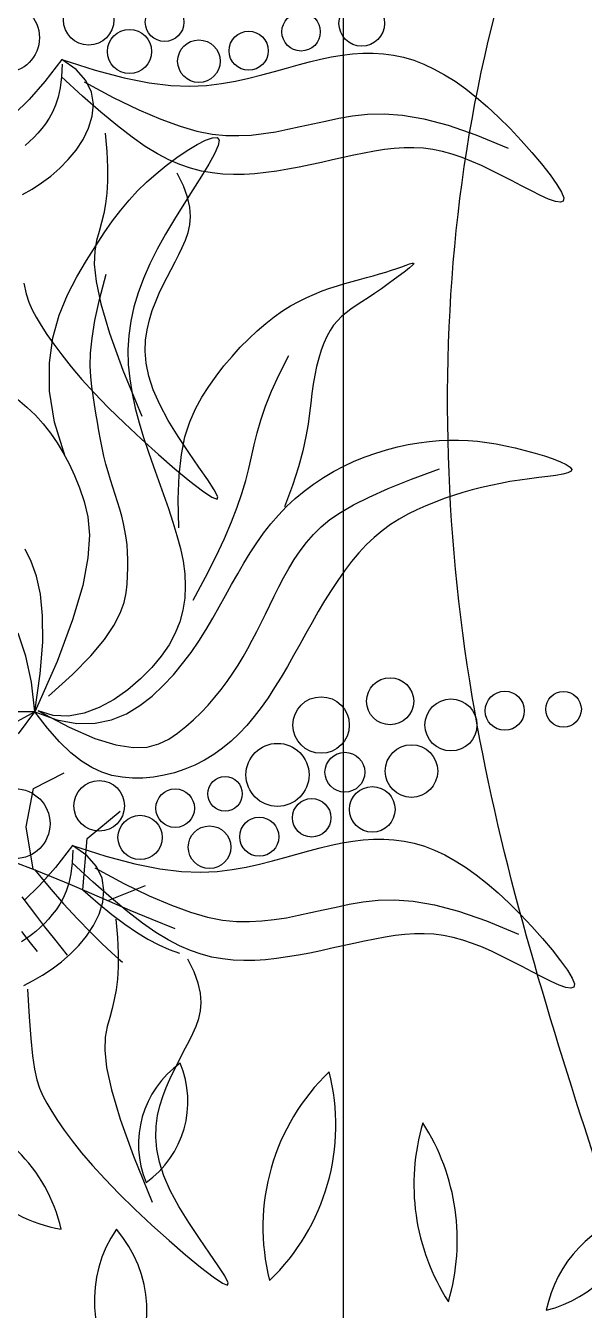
# Model space of a CAD drawing. Header units: millimetres. Extents: x -1030105 to 906887, y -616134 to 1220667.
# Drawn here: x -83348 to -82191, y 549080 to 551739 of the extents above; entities that cross this region are included whole.
import ezdxf
from ezdxf.enums import TextEntityAlignment as Align

# ---------------------------------------------------------------- set-up
doc = ezdxf.new("R2010")
doc.units = ezdxf.units.MM
doc.header["$MEASUREMENT"] = 0
doc.linetypes.add('CENTER', pattern=[2, 1.25, -0.25, 0.25, -0.25])
doc.linetypes.add('DASH', pattern=[0.35, 0.25, -0.1])
doc.layers.add('A-Furniture', color=143, linetype='Continuous')
doc.layers.add('A-Tree', color=98, linetype='Continuous')
doc.styles.add('Arial_Bold', font='arialbd.ttf')

# ---------------------------------------------------------------- blocks, each defined once
blk = doc.blocks.new('FUR')
at = {"layer": 'A-Furniture'}
blk.add_spline([(-33916, 30608), (-33944.5, 30609.5), (-37418.5, 29102), (-37726.5, 27054), (-37216.5, 25233), (-37626.5, 21209), (-38739.5, 18856.5), (-41860, 14803.1), (-43043.2, 12422.3), (-43017.5, 9941.5), (-40833.5, 8087), (-38107, 9497.5), (-38274.5, 11476.5), (-38397.8, 13212.3), (-37305, 13750.5), (-34500, 13496.5), (-32540.5, 14865.5), (-32374, 19056), (-32479, 20125.5), (-32318, 21223.5), (-30829.5, 21995.5), (-30222, 22657.5), (-30469, 23962.5), (-31626.5, 24580.5), (-32324.5, 25527.5), (-32040.5, 28029), (-32099.5, 29098.5), (-33295, 30496), (-33916, 30608)], degree=3, dxfattribs=at)
at = {"layer": 'A-Furniture', "color": 8, "linetype": 'DASH', "ltscale": 50}
blk.add_spline([(-36646, 29577.5), (-37284.5, 28277.5), (-36676, 26342), (-36463, 23656.5), (-37614.5, 20053), (-40425.5, 16182), (-42274, 13633.5), (-42830.5, 10964), (-42047, 9112), (-39697.5, 8972), (-38258, 10282.5), (-39334, 12606), (-37866.5, 13929), (-35698, 13970.5), (-34500.5, 13942.5), (-32416, 18555.5), (-32464, 21915.5), (-30663, 22279), (-30458.5, 23387), (-31963.5, 24634), (-33009, 26390), (-32199.5, 28680), (-33338.5, 30308), (-34838.5, 30477), (-36023, 30096.5), (-36646, 29577.5)], degree=3, dxfattribs=at)
blk = doc.blocks.new('CAY8')
at = {"color": 0, "linetype": 'ByBlock'}
for p, q in [((267.13, 103), (252.13, 107.61)), ((284.56, 99.18), (267.13, 103)), ((304.78, 96.18), (284.56, 99.18)), ((303.5, 83.23), (304.78, 96.18)), ((304.78, 96.18), (309.8, 70.74)), ((240.29, 87.62), (236.27, 89.04)), ((244.4, 86.4), (240.29, 87.62)), ((248.62, 85.35), (244.4, 86.4)), ((285.92, 87.08), (279.13, 85.06)), ((293.47, 90.05), (285.92, 87.08)), ((288.61, 69.73), (293.47, 90.05)), ((301.86, 94.11), (293.47, 90.05)), ((252.97, 84.46), (248.62, 85.35)), ((257.49, 83.75), (252.97, 84.46)), ((262.27, 83.32), (257.49, 83.75)), ((267.4, 83.31), (262.27, 83.32)), ((272.99, 83.84), (267.4, 83.31)), ((279.13, 85.06), (272.99, 83.84)), ((299.89, 73.02), (303.5, 83.23)), ((203.44, 73.16), (210.4, 69.04)), ((210.4, 69.04), (217.78, 65.14)), ((284.74, 51.98), (288.61, 69.73)), ((294.37, 65.29), (299.89, 73.02)), ((298.38, 73.77), (298.74, 49.32)), ((309.8, 70.74), (315.22, 49.29)), ((217.78, 65.14), (225.58, 61.62)), ((225.58, 61.62), (233.78, 58.59)), ((233.78, 58.59), (242.38, 56.19)), ((279.08, 56.2), (287.3, 59.77)), ((287.3, 59.77), (294.37, 65.29)), ((242.38, 56.19), (251.39, 54.57)), ((251.39, 54.57), (260.74, 53.86)), ((260.74, 53.86), (270.1, 54.32)), ((270.1, 54.32), (279.08, 56.2)), ((281.8, 36.49), (284.74, 51.98)), ((298.74, 49.32), (299.82, 28.47)), ((315.22, 49.29), (320.99, 31.33)), ((146.68, 40.69), (140.72, 35.43)), ((272.75, 41.76), (261.45, 34.15)), ((136.18, 30.56), (132.5, 25.69)), ((140.72, 35.43), (136.18, 30.56)), ((261.45, 34.15), (251.45, 27.99)), ((279.74, 22.95), (281.8, 36.49)), ((299.82, 28.47), (301.57, 10.79)), ((320.99, 31.33), (327.04, 16.35)), ((129.13, 20.42), (125.61, 14.4)), ((132.5, 25.69), (129.13, 20.42)), ((234.51, 19.25), (227.15, 16.27)), ((242.54, 23.09), (234.51, 19.25)), ((251.45, 27.99), (242.54, 23.09)), ((278.5, 11.07), (279.74, 22.95)), ((125.61, 14.4), (121.86, 7.48)), ((207.08, 10.55), (200.31, 8.92)), ((213.64, 12.12), (207.08, 10.55)), ((220.27, 13.96), (213.64, 12.12)), ((227.15, 16.27), (220.27, 13.96)), ((278.03, 0.54), (278.5, 11.07)), ((301.57, 10.79), (303.95, -4.16)), ((327.04, 16.35), (333.33, 3.85)), ((69.49, 3.15), (67.73, -5.61)), ((104.28, -4.35), (121.82, 2.43)), ((121.86, 7.48), (117.93, -0.44)), ((121.82, 2.43), (138.72, 6.42)), ((138.72, 6.42), (154.8, 8.28)), ((154.8, 8.28), (169.91, 8.68)), ((169.91, 8.68), (183.86, 8.26)), ((184.13, 1.95), (173.64, -5.36)), ((183.86, 8.26), (196.54, 7.58)), ((192.84, 6.38), (184.13, 1.95)), ((200.31, 8.92), (192.84, 6.38)), ((196.54, 7.58), (208.09, 6.7)), ((208.09, 6.7), (218.72, 5.56)), ((218.72, 5.56), (228.6, 4.13)), ((228.6, 4.13), (237.95, 2.34)), ((237.95, 2.34), (246.96, 0.16)), ((246.96, 0.16), (255.82, -2.47)), ((278.26, -8.96), (278.03, 0.54)), ((333.33, 3.85), (339.81, -6.68)), ((67.73, -5.61), (65.48, -14.05)), ((86.27, -14.58), (104.28, -4.35)), ((113.85, -9.46), (109.63, -19.68)), ((117.93, -0.44), (113.85, -9.46)), ((173.64, -5.36), (160.83, -16.53)), ((163.37, -14.07), (181.99, -9.34)), ((255.82, -2.47), (264.74, -5.61)), ((264.74, -5.61), (273.81, -9.25)), ((273.81, -9.25), (282.7, -13.26)), ((279.16, -17.73), (278.26, -8.96)), ((303.95, -4.16), (306.91, -16.82)), ((339.81, -6.68), (346.41, -15.75)), ((65.48, -14.05), (62.71, -22.2)), ((67.96, -28.92), (86.27, -14.58)), ((135.52, -23.14), (148.03, -18.67)), ((160.83, -16.53), (145.14, -32.56)), ((148.03, -18.67), (163.37, -14.07)), ((280.65, -26.03), (279.16, -17.73)), ((282.7, -13.26), (291.01, -17.45)), ((291.01, -17.45), (298.31, -21.62)), ((306.91, -16.82), (310.43, -27.63)), ((346.41, -15.75), (353.1, -23.87)), ((62.71, -22.2), (59.4, -30.13)), ((109.63, -19.68), (105.33, -31.2)), ((117.09, -31.8), (125.36, -27.52)), ((125.36, -27.52), (135.52, -23.14)), ((260.99, -34.39), (266.81, -27.66)), ((266.81, -27.66), (272.75, -19.06)), ((282.71, -33.95), (280.65, -26.03)), ((298.31, -21.62), (304.18, -25.59)), ((304.18, -25.59), (308.21, -29.17)), ((310.43, -27.63), (314.45, -37.03)), ((353.1, -23.87), (359.81, -31.45)), ((49.53, -48.02), (67.96, -28.92)), ((55.55, -37.89), (51.14, -45.55)), ((59.4, -30.13), (55.55, -37.89)), ((105.33, -31.2), (100.96, -44.12)), ((104.36, -40.17), (110.25, -36.02)), ((110.25, -36.02), (117.09, -31.8)), ((145.14, -32.56), (126.03, -54.41)), ((181.52, -36.69), (170.77, -39.02)), ((192.7, -35), (181.52, -36.69)), ((204.32, -33.92), (192.7, -35)), ((216.4, -33.39), (204.32, -33.92)), ((228.97, -33.35), (216.4, -33.39)), ((241.96, -33.75), (228.97, -33.35)), ((255, -34.42), (241.96, -33.75)), ((267.64, -35.19), (255, -34.42)), ((255.25, -39.49), (260.99, -34.39)), ((279.42, -35.89), (267.64, -35.19)), ((289.91, -36.33), (279.42, -35.89)), ((285.29, -41.54), (282.71, -33.95)), ((298.64, -36.35), (289.91, -36.33)), ((305.18, -35.78), (298.64, -36.35)), ((309.06, -34.42), (305.18, -35.78)), ((308.21, -29.17), (309.98, -32.18)), ((309.98, -32.18), (309.06, -34.42)), ((314.45, -37.03), (318.93, -45.47)), ((359.81, -31.45), (366.49, -38.65)), ((51.14, -45.55), (46.15, -53.18)), ((93.68, -48.38), (98.97, -44.29)), ((100.96, -44.12), (96.56, -58.55)), ((98.97, -44.29), (104.36, -40.17)), ((150.47, -45.84), (140.88, -50.43)), ((160.42, -42.06), (150.47, -45.84)), ((170.77, -39.02), (160.42, -42.06)), ((232.42, -48.4), (238.17, -47.42)), ((238.17, -47.42), (243.88, -45.77)), ((243.88, -45.77), (249.56, -43.21)), ((249.56, -43.21), (255.25, -39.49)), ((288.36, -48.84), (285.29, -41.54)), ((318.93, -45.47), (323.84, -53.33)), ((366.49, -38.65), (373.1, -45.53)), ((373.1, -45.53), (379.56, -52.14)), ((-30.39, -63.63), (-24.62, -55.18)), ((46.15, -53.18), (40.56, -60.83)), ((78.18, -60.6), (83.26, -56.53)), ((83.26, -56.53), (88.43, -52.46)), ((88.43, -52.46), (93.68, -48.38)), ((126.03, -54.41), (102.97, -83.09)), ((131.64, -55.84), (122.72, -61.99)), ((140.88, -50.43), (131.64, -55.84)), ((153.49, -58.39), (160.77, -55.59)), ((160.77, -55.59), (167.97, -53.57)), ((167.97, -53.57), (175.04, -52.14)), ((175.04, -52.14), (181.98, -51.13)), ((181.98, -51.13), (188.76, -50.44)), ((188.76, -50.44), (195.41, -50)), ((195.41, -50), (201.91, -49.74)), ((201.91, -49.74), (208.27, -49.58)), ((208.27, -49.58), (214.5, -49.44)), ((214.5, -49.44), (220.6, -49.25)), ((220.6, -49.25), (226.57, -48.94)), ((226.57, -48.94), (232.42, -48.4)), ((291.89, -55.91), (288.36, -48.84)), ((295.82, -62.78), (291.89, -55.91)), ((323.84, -53.33), (329.12, -60.79)), ((379.56, -52.14), (385.84, -58.56)), ((-38.03, -72.32), (-30.39, -63.63)), ((40.56, -60.83), (34.36, -68.57)), ((68.37, -68.79), (73.21, -64.68)), ((73.21, -64.68), (78.18, -60.6)), ((96.56, -58.55), (92.19, -74.42)), ((122.72, -61.99), (114.11, -68.78)), ((138.78, -67.06), (146.15, -62.15)), ((146.15, -62.15), (153.49, -58.39)), ((300.13, -69.52), (295.82, -62.78)), ((329.12, -60.79), (334.74, -67.97)), ((385.84, -58.56), (391.88, -64.83)), ((391.88, -64.83), (397.62, -71.03)), ((-48.17, -81.26), (-38.03, -72.32)), ((34.36, -68.57), (27.37, -76.41)), ((59.19, -77.1), (63.69, -72.93)), ((63.69, -72.93), (68.37, -68.79)), ((92.19, -74.42), (87.99, -91.07)), ((114.11, -68.78), (105.77, -76.1)), ((124.1, -81.07), (131.42, -73.3)), ((131.42, -73.3), (138.78, -67.06)), ((304.78, -76.15), (300.13, -69.52)), ((334.74, -67.97), (340.62, -74.99)), ((340.62, -74.99), (346.73, -81.96)), ((397.62, -71.03), (403.02, -77.22)), ((-93.57, -94.01), (-81.47, -80.86)), ((-61.44, -90.46), (-48.17, -81.26)), ((18.72, -84.22), (7.36, -91.8)), ((27.37, -76.41), (18.72, -84.22)), ((50.73, -85.57), (54.88, -81.33)), ((54.88, -81.33), (59.19, -77.1)), ((97.69, -83.85), (89.82, -91.92)), ((105.77, -76.1), (97.69, -83.85)), ((116.85, -90.56), (124.1, -81.07)), ((309.73, -82.73), (304.78, -76.15)), ((314.91, -89.25), (309.73, -82.73)), ((346.73, -81.96), (353.02, -89.03)), ((403.02, -77.22), (408.02, -83.45)), ((408.02, -83.45), (412.61, -89.77)), ((-108.37, -106.96), (-93.57, -94.01)), ((-78.45, -99.92), (-61.44, -90.46)), ((7.36, -91.8), (-7.73, -98.96)), ((38.89, -98.09), (42.77, -93.98)), ((42.77, -93.98), (46.71, -89.79)), ((46.71, -89.79), (50.73, -85.57)), ((89.82, -91.92), (82.16, -100.2)), ((87.99, -91.07), (84.14, -107.68)), ((109.72, -101.77), (116.85, -90.56)), ((320.27, -95.71), (314.91, -89.25)), ((353.02, -89.03), (359.43, -96.3)), ((412.61, -89.77), (416.75, -96.22)), ((-126.22, -119.67), (-140.15, -94.99)), ((-99.84, -109.65), (-78.45, -99.92)), ((-7.73, -98.96), (-27.6, -105.52)), ((31.12, -105.95), (35.01, -102.09)), ((35.01, -102.09), (38.89, -98.09)), ((82.16, -100.2), (74.67, -108.58)), ((102.85, -114.03), (109.72, -101.77)), ((325.74, -102.1), (320.27, -95.71)), ((331.26, -108.41), (325.74, -102.1)), ((359.43, -96.3), (365.91, -103.9)), ((365.91, -103.9), (372.41, -112.01)), ((416.75, -96.22), (420.44, -102.83)), ((420.44, -102.83), (423.65, -109.64)), ((-126.22, -119.67), (-148.76, -105.42)), ((-126.22, -119.67), (-108.37, -106.96)), ((-126.22, -119.67), (-99.84, -109.65)), ((-53.28, -111.28), (-85.8, -116.06)), ((-27.6, -105.52), (-53.28, -111.28)), ((18.91, -116.48), (23.1, -113.16)), ((23.1, -113.16), (27.16, -109.65)), ((27.16, -109.65), (31.12, -105.95)), ((74.67, -108.58), (67.33, -116.97)), ((84.14, -107.68), (80.81, -123.44)), ((336.77, -114.64), (331.26, -108.41)), ((372.41, -112.01), (378.8, -121.08)), ((423.65, -109.64), (426.37, -116.69)), ((-146.44, -117.11), (-126.22, -119.67)), ((-132.32, -133.85), (-126.22, -119.67)), ((-85.8, -116.06), (-126.22, -119.67)), ((-126.22, -119.67), (-123.57, -136.79)), ((-124.5, -121.56), (-124.05, -147.43)), ((-122.14, -132.91), (-124.5, -121.56)), ((-111.34, -123.13), (-88.74, -130.72)), ((5.23, -125.55), (10, -122.66)), ((10, -122.66), (14.55, -119.64)), ((14.55, -119.64), (18.91, -116.48)), ((67.33, -116.97), (60.1, -125.26)), ((78.27, -128.28), (92.41, -122.42)), ((92.41, -122.42), (105.04, -118.49)), ((96.41, -126.47), (102.85, -114.03)), ((105.04, -118.49), (116.44, -116.17)), ((116.44, -116.17), (126.9, -115.15)), ((126.9, -115.15), (136.73, -115.13)), ((136.73, -115.13), (146.22, -115.79)), ((146.22, -115.79), (155.59, -116.87)), ((155.59, -116.87), (164.85, -118.31)), ((164.85, -118.31), (173.94, -120.08)), ((173.94, -120.08), (182.79, -122.16)), ((182.79, -122.16), (191.34, -124.52)), ((342.2, -120.79), (336.77, -114.64)), ((347.49, -126.84), (342.2, -120.79)), ((378.8, -121.08), (384.94, -131.61)), ((426.37, -116.69), (428.58, -124.01)), ((-88.74, -130.72), (-70, -135.82)), ((-10.75, -133.66), (-5.11, -131.03)), ((-5.11, -131.03), (0.2, -128.33)), ((0.2, -128.33), (5.23, -125.55)), ((60.1, -125.26), (52.93, -133.34)), ((62.31, -136.37), (78.27, -128.28)), ((80.81, -123.44), (78.19, -137.52)), ((90.55, -138.24), (96.41, -126.47)), ((191.34, -124.52), (199.52, -127.15)), ((199.52, -127.15), (207.28, -130.03)), ((207.28, -130.03), (214.56, -133.13)), ((352.59, -132.8), (347.49, -126.84)), ((357.46, -138.71), (352.59, -132.8)), ((384.94, -131.61), (390.71, -144.11)), ((428.58, -124.01), (430.25, -131.64)), ((430.25, -131.64), (431.38, -139.62)), ((-136.82, -146.42), (-132.32, -133.85)), ((-123.57, -136.79), (-118.77, -151.05)), ((-117.03, -143.08), (-122.14, -132.91)), ((-70, -135.82), (-54.64, -138.78)), ((-54.64, -138.78), (-42.14, -139.95)), ((-42.14, -139.95), (-32.01, -139.67)), ((-32.01, -139.67), (-23.73, -138.3)), ((-23.73, -138.3), (-16.82, -136.18)), ((-16.82, -136.18), (-10.75, -133.66)), ((45.78, -141.13), (38.6, -148.52)), ((44.24, -147), (62.31, -136.37)), ((52.93, -133.34), (45.78, -141.13)), ((78.19, -137.52), (76.44, -149.11)), ((85.45, -148.49), (90.55, -138.24)), ((214.56, -133.13), (221.3, -136.42)), ((221.3, -136.42), (227.54, -139.9)), ((227.54, -139.9), (233.33, -143.52)), ((362.04, -144.62), (357.46, -138.71)), ((431.38, -139.62), (431.95, -147.97)), ((-203.62, -155.2), (-176.32, -146.33)), ((-176.32, -146.33), (-155.08, -160.58)), ((-139.84, -157.59), (-136.82, -146.42)), ((-124.05, -147.43), (-122.05, -168.01)), ((-118.77, -151.05), (-112.15, -162.75)), ((-109.65, -152.07), (-117.03, -143.08)), ((38.6, -148.52), (31.35, -155.4)), ((76.44, -149.11), (75.74, -157.38)), ((81.26, -156.36), (85.45, -148.49)), ((233.33, -143.52), (238.71, -147.27)), ((238.71, -147.27), (243.75, -151.11)), ((243.75, -151.11), (248.49, -155.04)), ((366.31, -150.58), (362.04, -144.62)), ((370.24, -156.64), (366.31, -150.58)), ((390.71, -144.11), (395.96, -159.09)), ((431.95, -147.97), (431.98, -156.71)), ((-230.53, -161.1), (-228.49, -174.89)), ((-228.49, -174.89), (-203.62, -155.2)), ((-141.51, -167.56), (-139.84, -157.59)), ((-100.48, -159.89), (-109.65, -152.07)), ((-90.03, -166.55), (-100.48, -159.89)), ((31.35, -155.4), (23.99, -161.69)), ((75.74, -157.38), (76.27, -161.52)), ((76.27, -161.52), (78.15, -160.99)), ((78.15, -160.99), (81.26, -156.36)), ((143.05, -161.4), (153.6, -159.47)), ((153.6, -159.47), (165.51, -157.95)), ((165.51, -157.95), (179.13, -156.96)), ((179.13, -156.96), (194.8, -156.6)), ((248.49, -155.04), (252.98, -159.01)), ((252.98, -159.01), (257.27, -163.01)), ((373.77, -162.85), (370.24, -156.64)), ((395.96, -159.09), (400.56, -177.05)), ((431.98, -156.71), (431.45, -165.86)), ((-141.96, -176.54), (-141.51, -167.56)), ((-122.05, -168.01), (-118.71, -184.01)), ((-112.15, -162.75), (-104.03, -172.19)), ((-78.79, -172.04), (-90.03, -166.55)), ((16.48, -167.27), (8.76, -172.07)), ((23.99, -161.69), (16.48, -167.27)), ((107.51, -171.01), (116.09, -168.55)), ((116.09, -168.55), (124.64, -166.06)), ((124.64, -166.06), (133.51, -163.64)), ((133.51, -163.64), (143.05, -161.4)), ((257.27, -163.01), (261.4, -167)), ((261.4, -167), (265.38, -170.97)), ((376.88, -169.26), (373.77, -162.85)), ((379.53, -175.93), (376.88, -169.26)), ((431.45, -165.86), (430.37, -175.42)), ((-250.54, -177.48), (-254.24, -185.69)), ((-228.36, -175.91), (-234.48, -191.7)), ((-228.49, -174.89), (-226.72, -189.2)), ((-141.32, -184.72), (-141.96, -176.54)), ((-104.03, -172.19), (-94.76, -179.68)), ((-94.76, -179.68), (-84.67, -185.51)), ((-67.23, -176.37), (-78.79, -172.04)), ((-55.87, -179.55), (-67.23, -176.37)), ((-45.08, -181.58), (-55.87, -179.55)), ((-7.51, -179.08), (-16.19, -181.21)), ((0.78, -176.02), (-7.51, -179.08)), ((8.76, -172.07), (0.78, -176.02)), ((53.6, -180.36), (66.76, -179.01)), ((66.76, -179.01), (78.47, -177.37)), ((78.47, -177.37), (88.98, -175.46)), ((88.98, -175.46), (98.57, -173.33)), ((98.57, -173.33), (107.51, -171.01)), ((191.42, -180.21), (185, -182.41)), ((197.71, -178.32), (191.42, -180.21)), ((203.84, -176.74), (197.71, -178.32)), ((209.76, -175.52), (203.84, -176.74)), ((215.42, -174.68), (209.76, -175.52)), ((220.77, -174.23), (215.42, -174.68)), ((225.77, -174.21), (220.77, -174.23)), ((230.39, -174.63), (225.77, -174.21)), ((234.72, -175.46), (230.39, -174.63)), ((238.86, -176.67), (234.72, -175.46)), ((242.92, -178.21), (238.86, -176.67)), ((247, -180.06), (242.92, -178.21)), ((251.22, -182.16), (247, -180.06)), ((265.38, -170.97), (269.23, -174.87)), ((269.23, -174.87), (272.95, -178.68)), ((272.95, -178.68), (276.54, -182.36)), ((381.69, -182.87), (379.53, -175.93)), ((400.56, -177.05), (404.39, -198.5)), ((430.37, -175.42), (428.75, -185.44)), ((-272.92, -189.72), (-277.1, -199.34)), ((-254.24, -185.69), (-257.78, -193.83)), ((-236.87, -185), (-251.87, -180.39)), ((-219.44, -188.82), (-236.87, -185)), ((-226.72, -189.2), (-225.14, -204.06)), ((-199.22, -191.82), (-219.44, -188.82)), ((-139.72, -192.33), (-141.32, -184.72)), ((-118.71, -184.01), (-114.23, -196.11)), ((-84.67, -185.51), (-74.08, -189.99)), ((-34.91, -182.5), (-45.08, -181.58)), ((-25.3, -182.37), (-34.91, -182.5)), ((-16.19, -181.21), (-25.3, -182.37)), ((2.6, -182.21), (21.79, -181.99)), ((21.79, -181.99), (38.7, -181.36)), ((38.7, -181.36), (53.6, -180.36)), ((171.94, -187.6), (164.98, -190.49)), ((178.52, -184.88), (171.94, -187.6)), ((185, -182.41), (178.52, -184.88)), ((255.67, -184.5), (251.22, -182.16)), ((260.47, -187.02), (255.67, -184.5)), ((265.67, -189.67), (260.47, -187.02)), ((271.11, -192.38), (265.67, -189.67)), ((276.54, -182.36), (280.02, -185.89)), ((280.02, -185.89), (283.38, -189.23)), ((283.38, -189.23), (286.63, -192.35)), ((383.41, -190.1), (381.69, -182.87)), ((428.75, -185.44), (426.57, -195.91)), ((-275.61, -195.49), (-279.52, -193.41)), ((-271.69, -197.34), (-275.61, -195.49)), ((-267.73, -198.96), (-271.69, -197.34)), ((-263.71, -200.38), (-267.73, -198.96)), ((-257.78, -193.83), (-261.61, -202.9)), ((-234.48, -191.7), (-239.93, -207.02)), ((-224.12, -214.49), (-189.42, -198.92)), ((-210.53, -197.95), (-218.08, -200.92)), ((-215.39, -218.27), (-210.53, -197.95)), ((-202.14, -193.89), (-210.53, -197.95)), ((-200.5, -204.77), (-199.22, -191.82)), ((-199.22, -191.82), (-194.2, -217.26)), ((-189.42, -198.92), (-159.99, -210.5)), ((-137.29, -199.55), (-139.72, -192.33)), ((-114.23, -196.11), (-108.81, -205.01)), ((-74.08, -189.99), (-63.34, -193.42)), ((-63.34, -193.42), (-52.72, -196.06)), ((-52.72, -196.06), (-42.26, -198.04)), ((-42.26, -198.04), (-31.98, -199.47)), ((148.52, -196.55), (138.31, -199.58)), ((157.29, -193.5), (148.52, -196.55)), ((164.98, -190.49), (157.29, -193.5)), ((276.58, -195.04), (271.11, -192.38)), ((281.89, -197.55), (276.58, -195.04)), ((286.83, -199.81), (281.89, -197.55)), ((286.63, -192.35), (289.76, -195.22)), ((289.76, -195.22), (292.66, -197.79)), ((292.66, -197.79), (295.17, -200)), ((384.74, -197.57), (383.41, -190.1)), ((385.74, -205.27), (384.74, -197.57)), ((404.39, -198.5), (407.29, -223.95)), ((426.57, -195.91), (423.84, -206.87)), ((-277.1, -199.34), (-280.29, -207.09)), ((-261.61, -202.9), (-266.18, -213.89)), ((-259.6, -201.6), (-263.71, -200.38)), ((-255.38, -202.65), (-259.6, -201.6)), ((-251.03, -203.54), (-255.38, -202.65)), ((-246.51, -204.25), (-251.03, -203.54)), ((-241.73, -204.68), (-246.51, -204.25)), ((-239.93, -207.02), (-244.69, -221.44)), ((-236.6, -204.69), (-241.73, -204.68)), ((-231.01, -204.16), (-236.6, -204.69)), ((-224.87, -202.94), (-231.01, -204.16)), ((-225.14, -204.06), (-223.62, -219.5)), ((-218.08, -200.92), (-224.87, -202.94)), ((-204.11, -214.98), (-200.5, -204.77)), ((-134.14, -206.56), (-137.29, -199.55)), ((-130.34, -213.35), (-134.14, -206.56)), ((-108.81, -205.01), (-102.66, -211.43)), ((-31.98, -199.47), (-21.86, -200.42)), ((-21.86, -200.42), (-11.91, -201)), ((-11.91, -201), (-2.11, -201.3)), ((-2.11, -201.3), (7.53, -201.41)), ((7.53, -201.41), (17.01, -201.42)), ((17.01, -201.42), (26.35, -201.43)), ((26.35, -201.43), (35.54, -201.5)), ((35.54, -201.5), (44.59, -201.7)), ((44.59, -201.7), (53.52, -202.09)), ((53.52, -202.09), (62.32, -202.72)), ((62.32, -202.72), (70.99, -203.67)), ((70.99, -203.67), (79.56, -205)), ((79.56, -205), (88.02, -206.76)), ((88.02, -206.76), (96.38, -209)), ((112.15, -205.28), (95.5, -207.82)), ((126.3, -202.51), (112.15, -205.28)), ((138.31, -199.58), (126.3, -202.51)), ((291.18, -201.72), (286.83, -199.81)), ((294.74, -203.18), (291.18, -201.72)), ((297.31, -204.09), (294.74, -203.18)), ((295.17, -200), (297.18, -201.82)), ((297.18, -201.82), (298.53, -203.19)), ((298.73, -204.37), (297.31, -204.09)), ((298.53, -203.19), (299.1, -204.06)), ((299.1, -204.06), (298.73, -204.37)), ((386.46, -213.17), (385.74, -205.27)), ((423.84, -206.87), (420.59, -218.26)), ((-308.13, -214.23), (-325.34, -225.1)), ((-307.12, -210.62), (-300.56, -214.84)), ((-300.56, -214.84), (-293.6, -218.96)), ((-266.18, -213.89), (-271.93, -227.82)), ((-224.12, -214.49), (-227.24, -229.03)), ((-209.63, -222.71), (-204.11, -214.98)), ((-205.62, -214.23), (-205.26, -238.68)), ((-194.2, -217.26), (-188.78, -238.71)), ((-125.95, -219.86), (-130.34, -213.35)), ((-102.66, -211.43), (-95.98, -216.04)), ((-95.98, -216.04), (-88.97, -219.56)), ((96.38, -209), (104.61, -211.72)), ((104.61, -211.72), (112.68, -214.9)), ((112.68, -214.9), (120.59, -218.49)), ((386.96, -221.24), (386.46, -213.17)), ((-325.34, -225.1), (-338.91, -233.97)), ((-293.6, -218.96), (-286.22, -222.86)), ((-286.22, -222.86), (-278.42, -226.38)), ((-278.42, -226.38), (-270.22, -229.41)), ((-244.69, -221.44), (-248.7, -234.57)), ((-223.62, -219.5), (-222.08, -235.55)), ((-219.26, -236.02), (-215.39, -218.27)), ((-216.7, -228.23), (-209.63, -222.71)), ((-121, -226.06), (-125.95, -219.86)), ((-115.55, -231.9), (-121, -226.06)), ((-88.97, -219.56), (-81.8, -222.57)), ((-81.8, -222.57), (-74.54, -225.19)), ((-74.54, -225.19), (-67.21, -227.45)), ((-67.21, -227.45), (-59.84, -229.37)), ((120.59, -218.49), (128.29, -222.49)), ((128.29, -222.49), (135.77, -226.86)), ((135.77, -226.86), (143, -231.59)), ((387.3, -229.47), (386.96, -221.24)), ((420.59, -218.26), (416.93, -229.74)), ((-338.91, -233.97), (-349.38, -241.24)), ((-270.22, -229.41), (-261.62, -231.81)), ((-261.62, -231.81), (-252.61, -233.43)), ((-252.61, -233.43), (-243.26, -234.14)), ((-248.7, -234.57), (-251.92, -246)), ((-243.26, -234.14), (-233.9, -233.68)), ((-233.9, -233.68), (-224.92, -231.8)), ((-227.24, -229.03), (-229.61, -242.08)), ((-224.92, -231.8), (-216.7, -228.23)), ((-222.2, -251.51), (-219.26, -236.02)), ((-222.08, -235.55), (-220.39, -252.23)), ((-221.46, -235), (-198.9, -253.35)), ((-109.66, -237.33), (-115.55, -231.9)), ((-59.84, -229.37), (-52.45, -230.96)), ((-52.45, -230.96), (-45.08, -232.24)), ((-45.08, -232.24), (-37.76, -233.24)), ((-37.76, -233.24), (-30.51, -233.97)), ((-30.51, -233.97), (-23.34, -234.45)), ((-23.34, -234.45), (-16.25, -234.71)), ((-16.25, -234.71), (-9.19, -234.78)), ((-9.19, -234.78), (-2.14, -234.7)), ((-2.14, -234.7), (4.93, -234.49)), ((4.93, -234.49), (12.07, -234.19)), ((12.07, -234.19), (19.28, -233.83)), ((19.28, -233.83), (26.62, -233.43)), ((26.62, -233.43), (34.1, -233.05)), ((34.1, -233.05), (41.7, -232.73)), ((41.7, -232.73), (49.38, -232.56)), ((49.38, -232.56), (57.12, -232.6)), ((57.12, -232.6), (64.89, -232.93)), ((64.89, -232.93), (72.65, -233.62)), ((72.65, -233.62), (80.37, -234.74)), ((80.37, -234.74), (88.02, -236.37)), ((88.02, -236.37), (95.64, -238.6)), ((143, -231.59), (149.95, -236.63)), ((149.95, -236.63), (156.61, -241.98)), ((387.54, -237.82), (387.3, -229.47)), ((416.93, -229.74), (413.03, -240.91)), ((-349.38, -241.24), (-357.32, -247.31)), ((-251.92, -246), (-254.33, -255.32)), ((-231.25, -246.24), (-242.55, -253.85)), ((-229.61, -242.08), (-231.29, -253.82)), ((-205.26, -238.68), (-204.18, -259.53)), ((-188.78, -238.71), (-183.01, -256.67)), ((-103.36, -242.3), (-109.66, -237.33)), ((-96.71, -246.77), (-103.36, -242.3)), ((95.64, -238.6), (103.5, -241.7)), ((103.5, -241.7), (111.97, -245.94)), ((111.97, -245.94), (121.39, -251.61)), ((156.61, -241.98), (162.95, -247.58)), ((387.73, -246.21), (387.54, -237.82)), ((387.95, -254.35), (387.73, -246.21)), ((413.03, -240.91), (409.03, -251.36)), ((-363.28, -252.57), (-367.82, -257.44)), ((-357.32, -247.31), (-363.28, -252.57)), ((-254.33, -255.32), (-255.88, -262.12)), ((-242.55, -253.85), (-252.55, -260.01)), ((-231.29, -253.82), (-232.29, -264.45)), ((-224.26, -265.05), (-222.2, -251.51)), ((-220.39, -252.23), (-218.46, -269.58)), ((-89.75, -250.7), (-96.71, -246.77)), ((-82.51, -254.12), (-89.75, -250.7)), ((-74.99, -257.04), (-82.51, -254.12)), ((121.39, -251.61), (132.11, -258.99)), ((162.95, -247.58), (168.97, -253.39)), ((168.97, -253.39), (174.65, -259.38)), ((388.31, -261.87), (387.95, -254.35)), ((409.03, -251.36), (405.07, -260.68)), ((-371.5, -262.31), (-374.87, -267.58)), ((-367.82, -257.44), (-371.5, -262.31)), ((-261.46, -264.91), (-269.49, -268.75)), ((-252.55, -260.01), (-261.46, -264.91)), ((-255.88, -262.12), (-256.53, -265.99)), ((-232.29, -264.45), (-232.67, -274.17)), ((-225.5, -276.93), (-224.26, -265.05)), ((-204.18, -259.53), (-202.43, -277.21)), ((-183.01, -256.67), (-176.96, -271.65)), ((-67.21, -259.51), (-74.99, -257.04)), ((-59.18, -261.55), (-67.21, -259.51)), ((-50.91, -263.2), (-59.18, -261.55)), ((-42.42, -264.49), (-50.91, -263.2)), ((-33.71, -265.45), (-42.42, -264.49)), ((-24.81, -266.11), (-33.71, -265.45)), ((132.11, -258.99), (144.48, -268.37)), ((174.65, -259.38), (179.97, -265.49)), ((179.97, -265.49), (184.94, -271.67)), ((388.87, -268.43), (388.31, -261.87)), ((405.07, -260.68), (401.32, -268.47)), ((-378.39, -273.6), (-382.14, -280.52)), ((-374.87, -267.58), (-378.39, -273.6)), ((-283.73, -274.04), (-290.36, -275.88)), ((-276.85, -271.73), (-283.73, -274.04)), ((-269.49, -268.75), (-276.85, -271.73)), ((-232.67, -274.17), (-232.45, -283.15)), ((-218.46, -269.58), (-216.18, -287.63)), ((-176.96, -271.65), (-170.67, -284.15)), ((-15.74, -266.52), (-24.81, -266.11)), ((-6.55, -266.75), (-15.74, -266.52)), ((2.73, -266.85), (-6.55, -266.75)), ((12.06, -266.87), (2.73, -266.85)), ((21.4, -266.87), (12.06, -266.87)), ((30.72, -266.91), (21.4, -266.87)), ((39.97, -267.05), (30.72, -266.91)), ((49.12, -267.33), (39.97, -267.05)), ((58.15, -267.8), (49.12, -267.33)), ((67.01, -268.49), (58.15, -267.8)), ((75.67, -269.45), (67.01, -268.49)), ((84.12, -270.7), (75.67, -269.45)), ((92.3, -272.3), (84.12, -270.7)), ((100.2, -274.27), (92.3, -272.3)), ((107.78, -276.65), (100.2, -274.27)), ((144.48, -268.37), (158.85, -280.03)), ((184.94, -271.67), (189.53, -277.9)), ((389.74, -273.66), (388.87, -268.43)), ((390.99, -277.21), (389.74, -273.66)), ((397.91, -274.32), (395.01, -277.83)), ((401.32, -268.47), (397.91, -274.32)), ((-382.14, -280.52), (-386.07, -288.44)), ((-311.16, -281.62), (-319.87, -286.05)), ((-303.69, -279.08), (-311.16, -281.62)), ((-296.92, -277.45), (-303.69, -279.08)), ((-290.36, -275.88), (-296.92, -277.45)), ((-232.45, -283.15), (-231.68, -291.6)), ((-225.97, -287.46), (-225.5, -276.93)), ((-202.43, -277.21), (-200.05, -292.16)), ((-170.67, -284.15), (-164.19, -294.68)), ((115.01, -279.47), (107.78, -276.65)), ((121.92, -282.7), (115.01, -279.47)), ((128.53, -286.28), (121.92, -282.7)), ((158.85, -280.03), (175.58, -294.26)), ((189.53, -277.9), (193.73, -284.12)), ((193.73, -284.12), (197.54, -290.31)), ((392.72, -278.72), (390.99, -277.21)), ((395.01, -277.83), (392.72, -278.72)), ((-386.07, -288.44), (-390.15, -297.46)), ((-330.36, -293.36), (-343.17, -304.53)), ((-319.87, -286.05), (-330.36, -293.36)), ((-231.68, -291.6), (-230.39, -299.7)), ((-225.74, -296.96), (-225.97, -287.46)), ((-200.05, -292.16), (-197.09, -304.82)), ((134.87, -290.19), (128.53, -286.28)), ((140.96, -294.37), (134.87, -290.19)), ((197.54, -290.31), (200.99, -296.48)), ((-390.15, -297.46), (-394.37, -307.68)), ((-224.84, -305.73), (-225.74, -296.96)), ((-164.19, -294.68), (-157.59, -303.75)), ((146.82, -298.78), (140.96, -294.37)), ((152.48, -303.39), (146.82, -298.78)), ((157.96, -308.13), (152.48, -303.39)), ((200.99, -296.48), (204.11, -302.7)), ((204.11, -302.7), (206.95, -309)), ((-394.37, -307.68), (-398.67, -319.2)), ((-343.17, -304.53), (-358.86, -320.56)), ((-237.19, -315.66), (-231.25, -307.06)), ((-223.35, -314.03), (-224.84, -305.73)), ((-197.09, -304.82), (-193.57, -315.63)), ((-157.59, -303.75), (-150.9, -311.87)), ((-150.9, -311.87), (-144.19, -319.45)), ((163.29, -312.98), (157.96, -308.13)), ((168.48, -317.94), (163.29, -312.98)), ((206.95, -309), (209.53, -315.42)), ((-398.67, -319.2), (-403.04, -332.12)), ((-358.86, -320.56), (-377.97, -342.41)), ((-248.75, -327.49), (-243.01, -322.39)), ((-243.01, -322.39), (-237.19, -315.66)), ((-221.29, -321.95), (-223.35, -314.03)), ((-218.71, -329.54), (-221.29, -321.95)), ((-193.57, -315.63), (-189.55, -325.03)), ((-144.19, -319.45), (-137.51, -326.65)), ((173.53, -323.01), (168.48, -317.94)), ((209.53, -315.42), (211.9, -322.01)), ((211.9, -322.01), (214.1, -328.81)), ((-260.12, -333.77), (-254.44, -331.21)), ((-254.44, -331.21), (-248.75, -327.49)), ((-215.64, -336.84), (-218.71, -329.54)), ((-189.55, -325.03), (-185.07, -333.47)), ((-137.51, -326.65), (-130.9, -333.53)), ((178.45, -328.2), (173.53, -323.01)), ((183.24, -333.52), (178.45, -328.2)), ((214.1, -328.81), (216.16, -335.87)), ((-403.04, -332.12), (-407.44, -346.55)), ((-336.03, -341.57), (-328.96, -340.14)), ((-328.96, -340.14), (-322.02, -339.13)), ((-322.02, -339.13), (-315.24, -338.44)), ((-315.24, -338.44), (-308.59, -338)), ((-308.59, -338), (-302.09, -337.74)), ((-302.09, -337.74), (-295.73, -337.58)), ((-295.73, -337.58), (-289.5, -337.44)), ((-289.5, -337.44), (-283.4, -337.25)), ((-283.4, -337.25), (-277.43, -336.94)), ((-277.43, -336.94), (-271.58, -336.4)), ((-271.58, -336.4), (-265.83, -335.42)), ((-265.83, -335.42), (-260.12, -333.77)), ((-212.11, -343.91), (-215.64, -336.84)), ((-185.07, -333.47), (-180.16, -341.33)), ((-180.16, -341.33), (-174.88, -348.79)), ((-130.9, -333.53), (-124.44, -340.14)), ((-124.44, -340.14), (-118.16, -346.56)), ((187.92, -338.97), (183.24, -333.52)), ((192.48, -344.55), (187.92, -338.97)), ((216.16, -335.87), (218.1, -343.18)), ((-407.44, -346.55), (-411.81, -362.42)), ((-377.97, -342.41), (-401.03, -371.09)), ((-365.22, -355.06), (-357.85, -350.15)), ((-357.85, -350.15), (-350.51, -346.39)), ((-350.51, -346.39), (-343.23, -343.59)), ((-343.23, -343.59), (-336.03, -341.57)), ((-208.18, -350.78), (-212.11, -343.91)), ((-203.87, -357.52), (-208.18, -350.78)), ((-174.88, -348.79), (-169.26, -355.97)), ((-118.16, -346.56), (-112.12, -352.83)), ((196.94, -350.28), (192.48, -344.55)), ((201.28, -356.12), (196.94, -350.28)), ((218.1, -343.18), (219.86, -350.52)), ((219.86, -350.52), (221.38, -357.62)), ((-372.58, -361.3), (-365.22, -355.06)), ((-199.22, -364.15), (-203.87, -357.52)), ((-169.26, -355.97), (-163.38, -362.99)), ((-112.12, -352.83), (-106.38, -359.03)), ((-106.38, -359.03), (-100.98, -365.22)), ((205.45, -361.85), (201.28, -356.12)), ((221.38, -357.62), (222.56, -364.22)), ((-411.81, -362.42), (-416.01, -379.07)), ((-387.15, -378.56), (-379.9, -369.07)), ((-379.9, -369.07), (-372.58, -361.3)), ((-194.27, -370.73), (-199.22, -364.15)), ((-163.38, -362.99), (-157.27, -369.96)), ((-157.27, -369.96), (-150.98, -377.03)), ((-100.98, -365.22), (-95.98, -371.45)), ((209.36, -367.24), (205.45, -361.85)), ((212.95, -372.02), (209.36, -367.24)), ((222.56, -364.22), (223.35, -370.04)), ((-416.01, -379.07), (-419.86, -395.68)), ((-394.28, -389.77), (-387.15, -378.56)), ((-189.09, -377.25), (-194.27, -370.73)), ((-183.73, -383.71), (-189.09, -377.25)), ((-150.98, -377.03), (-144.57, -384.3)), ((-95.98, -371.45), (-91.39, -377.77)), ((-91.39, -377.77), (-87.25, -384.22)), ((216.14, -375.96), (212.95, -372.02)), ((218.86, -378.79), (216.14, -375.96)), ((221.02, -380.28), (218.86, -378.79)), ((223.43, -378.28), (222.56, -380.16)), ((223.35, -370.04), (223.67, -374.82)), ((223.67, -374.82), (223.43, -378.28)), ((-178.26, -390.1), (-183.73, -383.71)), ((-144.57, -384.3), (-138.09, -391.9)), ((-87.25, -384.22), (-83.56, -390.83)), ((222.56, -380.16), (221.02, -380.28)), ((-419.86, -395.68), (-423.19, -411.44)), ((-401.15, -402.03), (-394.28, -389.77)), ((-172.74, -396.41), (-178.26, -390.1)), ((-167.23, -402.64), (-172.74, -396.41)), ((-138.09, -391.9), (-131.59, -400.01)), ((-83.56, -390.83), (-80.35, -397.64)), ((-80.35, -397.64), (-77.63, -404.69)), ((-407.59, -414.47), (-401.15, -402.03)), ((-161.8, -408.79), (-167.23, -402.64)), ((-131.59, -400.01), (-125.2, -409.08)), ((-77.63, -404.69), (-75.42, -412.01)), ((-423.19, -411.44), (-425.81, -425.52)), ((-413.45, -426.24), (-407.59, -414.47)), ((-156.51, -414.84), (-161.8, -408.79)), ((-151.41, -420.8), (-156.51, -414.84)), ((-125.2, -409.08), (-119.06, -419.61)), ((-75.42, -412.01), (-73.75, -419.64)), ((-425.81, -425.52), (-427.56, -437.11)), ((-418.55, -436.49), (-413.45, -426.24)), ((-146.54, -426.71), (-151.41, -420.8)), ((-141.96, -432.62), (-146.54, -426.71)), ((-119.06, -419.61), (-113.29, -432.11)), ((-73.75, -419.64), (-72.62, -427.62)), ((-137.69, -438.58), (-141.96, -432.62)), ((-113.29, -432.11), (-108.04, -447.09)), ((-72.62, -427.62), (-72.05, -435.97)), ((-72.05, -435.97), (-72.02, -444.71)), ((-427.56, -437.11), (-428.26, -445.38)), ((-428.26, -445.38), (-427.73, -449.52)), ((-425.85, -448.99), (-422.74, -444.36)), ((-422.74, -444.36), (-418.55, -436.49)), ((-133.76, -444.64), (-137.69, -438.58)), ((-130.23, -450.85), (-133.76, -444.64)), ((-72.02, -444.71), (-72.55, -453.86)), ((-427.73, -449.52), (-425.85, -448.99)), ((-127.12, -457.26), (-130.23, -450.85)), ((-108.04, -447.09), (-103.44, -465.05)), ((-72.55, -453.86), (-73.63, -463.42)), ((-124.47, -463.93), (-127.12, -457.26)), ((-122.31, -470.87), (-124.47, -463.93)), ((-73.63, -463.42), (-75.25, -473.44)), ((-120.59, -478.1), (-122.31, -470.87)), ((-103.44, -465.05), (-99.61, -486.5)), ((-75.25, -473.44), (-77.43, -483.91)), ((-119.26, -485.57), (-120.59, -478.1)), ((-118.26, -493.27), (-119.26, -485.57)), ((-117.54, -501.17), (-118.26, -493.27)), ((-99.61, -486.5), (-96.71, -511.95)), ((-77.43, -483.91), (-80.16, -494.87)), ((-117.04, -509.24), (-117.54, -501.17)), ((-80.16, -494.87), (-83.41, -506.26)), ((-116.7, -517.47), (-117.04, -509.24)), ((-83.41, -506.26), (-87.07, -517.74)), ((-116.46, -525.82), (-116.7, -517.47)), ((-87.07, -517.74), (-90.97, -528.91)), ((-116.27, -534.21), (-116.46, -525.82)), ((-90.97, -528.91), (-94.97, -539.36)), ((-116.05, -542.35), (-116.27, -534.21)), ((-94.97, -539.36), (-98.93, -548.68)), ((-115.69, -549.87), (-116.05, -542.35)), ((-115.13, -556.43), (-115.69, -549.87)), ((-98.93, -548.68), (-102.68, -556.47)), ((-114.26, -561.66), (-115.13, -556.43)), ((-102.68, -556.47), (-106.09, -562.32)), ((-113.01, -565.21), (-114.26, -561.66)), ((-111.28, -566.72), (-113.01, -565.21)), ((-108.99, -565.83), (-111.28, -566.72)), ((-106.09, -562.32), (-108.99, -565.83))]:
    blk.add_line(p, q, dxfattribs=at)
for centre, radius in [((298.38, 141), 25.83), ((340.02, 92.98), 18.67), ((334.23, 55.29), 16.32), ((365.68, 43.07), 14.26), ((352.76, 6.91), 15.71), ((377.31, -21.5), 14.44), ((408.32, -48.61), 14.2), ((435.46, -84.77), 16.84), ((-205.62, -147), 25.83), ((-163.98, -195.02), 18.67), ((-169.77, -232.71), 16.32), ((-138.32, -244.93), 14.26), ((-151.24, -281.09), 15.71), ((-111.18, -272.05), 12.72), ((-80.17, -299.16), 23.28), ((-32.36, -309.5), 20.86), ((-126.69, -309.5), 14.44), ((-95.68, -336.61), 14.2), ((-54.33, -341.78), 14.72), ((7.7, -345.65), 17.38), ((-68.54, -372.77), 16.84), ((-29.77, -384.39), 19.41), ((14.16, -393.43), 19.2), ((42.59, -423.13), 14.44), ((64.56, -460.58), 13.17)]:
    blk.add_circle(centre, radius, dxfattribs=at)
blk = doc.blocks.new('12PPLT11')
at = {"color": 0, "linetype": 'ByBlock'}
for centre, radius, start, end in [((0.05435, 0.44309), 0.05244, 125.40933, 202.71009), ((-0.02441, 0.46558), 0.05244, 305.40933, 22.71009), ((0.18143, 0.39923), 0.11378, 133.81169, 194.30773), ((-0.00758, 0.45321), 0.11378, 313.81169, 14.30773), ((-0.02436, 0.4785), 0.08172, 192.30595, 259.6849), ((-0.11884, 0.38069), 0.08172, 12.30595, 79.6849), ((0.26176, 0.42179), 0.11435, 163.46423, 212.79056), ((0.05601, 0.39241), 0.11435, 343.46423, 32.79056), ((0.28319, 0.34193), 0.0672, 104.10036, 168.46502), ((0.20098, 0.42054), 0.0672, 284.10036, 348.46502), ((0.04496, 0.36053), 0.06638, 145.52478, 220.83273), ((-0.05999, 0.3547), 0.06638, 325.52478, 40.83273)]:
    blk.add_arc(centre, radius, start, end, dxfattribs=at)
blk = doc.blocks.new('CÂY')
at = {"layer": 'A-Tree', "color": 8, "ltscale": 10, "xscale": 2.803183510899544, "yscale": 2.803183510899544, "zscale": 2.803183510899544, "rotation": 61.02666088021106}
blk.add_blockref('CAY8', (5742.3, 41679.9), dxfattribs=at)
at = {"layer": 'A-Tree', "color": 8, "ltscale": 10, "xscale": 3920, "yscale": 3920, "zscale": 3920}
blk.add_blockref('12PPLT11', (6071.7, 38575.8), dxfattribs=at)
blk = doc.blocks.new('BỐ TRÍ LAY OUT')
at = {"layer": 'A-Furniture', "color": 3}
for name, p in [('CÂY', (4286.8, 4469.3)), ('FUR', (48783.7, 18654.7))]:
    blk.add_blockref(name, p, dxfattribs=at)
blk = doc.blocks.new('*U1487')
at = {"color": 8, "linetype": 'CENTER', "ltscale": 500}
blk.add_line((-6401.948, 7821.122), (-6401.948, 8224.898), dxfattribs=at)
at = {"style": 'Arial_Bold'}
blk.add_attdef('TRUC', text='', height=2.5, dxfattribs=at).set_placement((-6401.948, 7811.818), align=Align.MIDDLE_CENTER)
blk = doc.blocks.new('TRỤC')
at = {"color": 0, "xscale": 199.9999999999901, "yscale": 199.9999999999901, "zscale": 199.9999999999901}
blk.add_blockref('*U1487', (1299289.6, -1575802.3), dxfattribs=at)
blk = doc.blocks.new('KIẾN TRÚC')
h = blk.add_hatch(color=9)
h.dxf.hatch_style = 1
edge = h.paths.add_edge_path(flags=16)
edge.add_line((62282, 27412), (55232.8, 27412))
edge.add_arc((32545.5, 30716.7), 22926.7, 284.53695, 351.71258, ccw=False)
edge.add_line((38300.2, 8523.9), (13217.5, 8523.9))
edge.add_arc((23753.1, 24110.8), 18813.6, 227.76772, 235.9443, ccw=False)
edge.add_arc((7788.8, 12733.4), 4187, 236.059, 322.4361, ccw=False)
edge.add_arc((13873.6, 18503.3), 12505.3, 190.83274, 227.66057, ccw=False)
edge.add_arc((25477.5, 20792.2), 24332.7, 180.68322, 190.99113, ccw=False)
edge.add_arc((3282.9, 20557.2), 2137.1, 101.0808, 181.4794, ccw=False)
edge.add_line((2872.2, 22654.5), (4986.1, 23013.1))
edge.add_arc((28039.7, 24288.4), 23088.9, 153.20143, 183.1663, ccw=False)
edge.add_arc((10232.3, 40544.6), 6483.1, 182.84011, 244.39627, ccw=False)
edge.add_arc((-6425, 39970.9), 10185.3, 1.42081, 26.70696)
edge.add_arc((10590.6, 49414.3), 9292.7, 144.71332, 211.57549, ccw=False)
edge.add_arc((-12326.2, 64090.2), 17935.6, 328.73754, 356.18995)
edge.add_arc((16735.3, 62308.6), 11181, 84.12439, 176.97619, ccw=False)
edge.add_arc((20709, 99752.5), 26473.2, 263.86537, 288.48696)
edge.add_arc((35667.4, 54479.7), 21207.1, 73.35107, 108.03024, ccw=False)
edge.add_arc((44765.5, 84516.2), 10177.4, 252.72587, 285.71301)
edge.add_arc((49659, 68416), 6655.6, 49.49954, 108.73112, ccw=False)
edge.add_arc((48035, 66009.8), 9545.5, -2.32883, 51.46764, ccw=False)
edge.add_line((57572.7, 65622), (49483.5, 65623.9))
edge.add_line((49483.5, 65623.9), (62282, 65623.9))
edge.add_line((62282, 65623.9), (62282, 27412))
h.paths.add_polyline_path([(0, 77895.5), (64428.5, 77895.5), (64428.5, -0.6), (-1.8, 0.6)])
at = {"color": 3}
blk.add_blockref('TRỤC', (5188.8, 8718.3), dxfattribs=at)

msp = doc.modelspace()

# ---------------------------------------------------------------- block references
at = {"color": 3}
for name, p in [('KIẾN TRÚC', (-106778.5, 495876.5)), ('BỐ TRÍ LAY OUT', (-93480.293, 504642.113))]:
    msp.add_blockref(name, p, dxfattribs=at)

doc.saveas('drawing.dxf')
